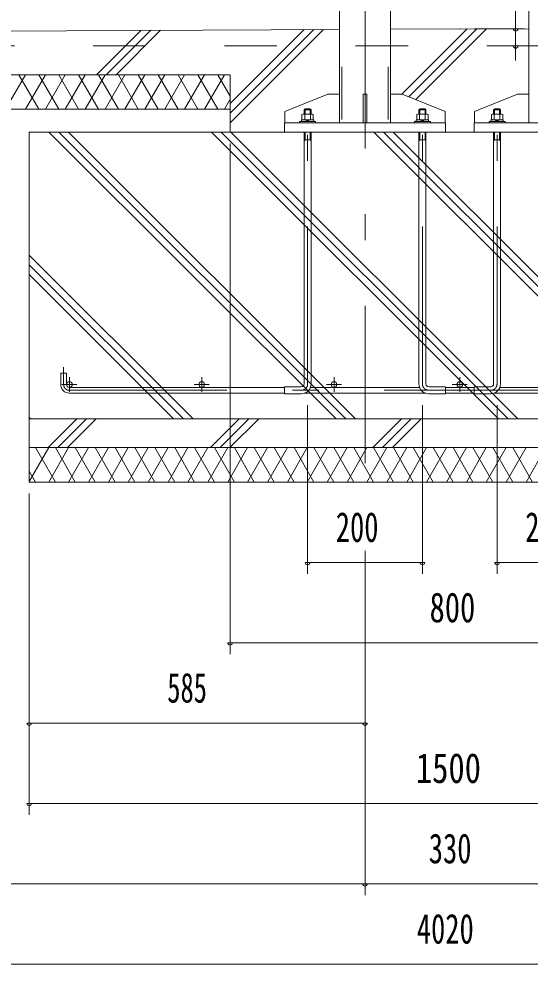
# Model space of a CAD drawing. Units: millimetres, scale not verified. Extents: x -31545 to 31552, y -14700 to 14700.
# Drawn here: x 18690 to 21806, y -4067 to 1698 of the extents above; entities that cross this region are included whole.
import ezdxf
from ezdxf.enums import TextEntityAlignment as Align

# ---------------------------------------------------------------- set-up
doc = ezdxf.new("R2010")
doc.units = ezdxf.units.MM
doc.header["$LTSCALE"] = 80
doc.linetypes.add('USER2', pattern=[10, 4, -6])
doc.linetypes.add('USER3', pattern=[24, 12, -5, 2, -5])
for name, color, linetype, lineweight in [('0-6_2-02BOLD', 7, 'Continuous', 18), ('0-7_2-12HIDDEN', 3, 'USER2', 18), ('0-8_2-22CENTER', 3, 'USER3', 18), ('0-9_2-42THIN', 4, 'Continuous', 18), ('0-A_2-52DIM', 3, 'Continuous', 18), ('0-B_2-62HATCH', 2, 'Continuous', 18)]:
    doc.layers.add(name, color=color, linetype=linetype, lineweight=lineweight)
doc.styles.add('ＭＳ ゴシック', font='')
doc.styles.get('ＭＳ ゴシック').set_extended_font_data('MS Gothic')

msp = doc.modelspace()

# ---------------------------------------------------------------- linework, layer by layer
at = {"layer": '0-6_2-02BOLD'}
for p, q in [((21798.82, 7787.41), (21798.82, 1063.9)), ((20643.82, 2204.9), (20643.82, 1063.9)), ((20955.67, 2204.9), (20955.67, 1063.9)), ((20643.82, 1634.25), (14342.25, 1602.9)), ((21377.24, 1637.9), (20955.67, 1635.81)), ((21377.24, 1637.9), (21798.82, 1635.81)), ((19977.25, 1357.9), (14342.25, 1357.9)), ((19977.25, 1357.9), (19977.25, 1007.9)), ((20789.25, 1238.9), (20789.25, 1063.9)), ((19977.25, 1147.9), (14342.25, 1147.9)), ((20311.32, 1133.9), (20311.32, 1063.9)), ((20415.39, 1114.29), (20420.87, 1117.45)), ((20415.39, 1114.29), (20415.39, 1082.45)), ((20420.87, 1117.45), (20478.62, 1117.45)), ((20432.57, 1114.29), (20432.57, 1082.45)), ((20466.92, 1114.29), (20466.92, 1082.45)), ((20470.75, 1117.45), (20470.75, 1142.98)), ((20478.62, 1117.45), (20484.1, 1114.29)), ((20484.1, 1114.29), (20484.1, 1082.45)), ((21135.75, 1149.98), (21128.74, 1142.98)), ((21128.74, 1117.45), (21128.74, 1142.98)), ((21170.75, 1142.98), (21128.74, 1142.98)), ((21132.57, 1114.29), (21132.57, 1082.45)), ((21163.74, 1149.98), (21135.75, 1149.98)), ((21170.75, 1142.98), (21163.74, 1149.98)), ((21166.92, 1114.29), (21166.92, 1082.45)), ((21170.75, 1117.45), (21170.75, 1142.98)), ((21184.09, 1114.29), (21184.09, 1082.45)), ((21466.32, 1133.9), (21466.32, 1063.9)), ((21570.39, 1114.29), (21575.87, 1117.45)), ((21570.39, 1114.29), (21570.39, 1082.45)), ((21575.87, 1117.45), (21633.62, 1117.45)), ((21583.75, 1142.98), (21590.75, 1149.98)), ((21587.57, 1114.29), (21587.57, 1082.45)), ((21590.75, 1149.98), (21618.75, 1149.98)), ((21618.75, 1149.98), (21625.75, 1142.98)), ((21621.93, 1114.29), (21621.93, 1082.45)), ((21625.75, 1117.45), (21625.75, 1142.98)), ((21633.62, 1117.45), (21639.1, 1114.29)), ((21639.1, 1114.29), (21639.1, 1082.45)), ((20309.74, 1063.9), (21289.74, 1063.9)), ((20309.74, 1063.9), (20309.74, 1007.9)), ((20400.74, 1071.95), (20498.75, 1071.95)), ((20400.74, 1071.95), (20400.74, 1063.9)), ((20412.12, 1082.45), (20412.12, 1071.95)), ((20439.25, 1071.95), (20449.75, 1082.45)), ((20449.75, 1071.95), (20460.25, 1082.45)), ((20498.75, 1071.95), (20498.75, 1063.9)), ((21112.12, 1082.45), (21112.12, 1071.95)), ((21187.37, 1082.45), (21112.12, 1082.45)), ((21149.74, 1071.95), (21139.25, 1082.45)), ((21160.24, 1071.95), (21149.74, 1082.45)), ((21187.37, 1082.45), (21187.37, 1071.95)), ((21198.74, 1071.95), (21198.74, 1063.9)), ((21289.74, 1063.9), (21289.74, 1007.9)), ((21464.75, 1063.9), (22444.74, 1063.9)), ((21464.75, 1063.9), (21464.75, 1007.9)), ((21555.75, 1071.95), (21653.75, 1071.95)), ((21555.75, 1071.95), (21555.75, 1063.9)), ((21567.12, 1082.45), (21567.12, 1071.95)), ((21594.25, 1071.95), (21604.75, 1082.45)), ((21604.75, 1071.95), (21615.24, 1082.45)), ((21653.75, 1071.95), (21653.75, 1063.9)), ((18752.25, 1007.9), (18752.25, -1127.1)), ((18752.25, 1007.9), (24002.24, 1007.9)), ((20428.75, -528.6), (20428.75, 1007.9)), ((20470.75, -528.6), (20470.75, 1007.9)), ((21128.74, -528.6), (21128.74, 1007.9)), ((21170.75, -528.6), (21170.75, 1007.9)), ((21583.75, -528.6), (21583.75, 1007.9)), ((21625.75, -528.6), (21625.75, 1007.9)), ((20428.75, 960.65), (20470.75, 960.65)), ((21170.75, 960.65), (21128.74, 960.65)), ((21583.75, 960.65), (21625.75, 960.65)), ((18944.75, -532.1), (18944.75, -462.1)), ((20309.74, -549.6), (18997.25, -549.6)), ((20411.25, -546.1), (20309.74, -546.1)), ((21132.57, -549.6), (20466.91, -549.6)), ((21289.74, -546.1), (21188.24, -546.1)), ((21289.74, -588.1), (21289.74, -546.1)), ((21464.75, -549.6), (21289.74, -549.6)), ((21464.75, -588.1), (21464.75, -546.1)), ((21566.25, -546.1), (21464.75, -546.1)), ((22287.58, -549.6), (21621.92, -549.6)), ((20309.74, -584.6), (18997.25, -584.6)), ((21168.14, -584.6), (20431.34, -584.6)), ((21289.74, -588.1), (21188.24, -588.1)), ((21464.75, -584.6), (21289.74, -584.6)), ((21566.25, -588.1), (21464.75, -588.1)), ((22323.14, -584.6), (21586.35, -584.6)), ((24002.24, -742.1), (18752.25, -742.1)), ((24002.24, -917.1), (18752.25, -917.1))]:
    msp.add_line(p, q, dxfattribs=at)
for points in [[(20311.32, 1133.9), (20573.82, 1238.9), (20643.82, 1238.9)], [(20789.25, 1238.9), (20810.25, 1238.9), (20810.25, 1063.9)], [(20955.67, 1238.9), (21025.67, 1238.9), (21288.17, 1133.9), (21288.17, 1063.9)], [(21466.32, 1133.9), (21728.82, 1238.9), (21798.82, 1238.9)], [(20428.75, 1142.98), (20435.74, 1149.98), (20463.75, 1149.98), (20470.75, 1142.98)], [(20428.75, 1117.45), (20428.75, 1142.98), (20470.75, 1142.98)], [(21184.09, 1114.29), (21178.62, 1117.45), (21120.87, 1117.45), (21115.4, 1114.29), (21115.4, 1082.45)], [(21583.75, 1117.45), (21583.75, 1142.98), (21625.75, 1142.98)], [(20412.12, 1082.45), (20487.37, 1082.45), (20487.37, 1071.95)], [(21198.74, 1071.95), (21100.75, 1071.95), (21100.75, 1063.9)], [(21567.12, 1082.45), (21642.37, 1082.45), (21642.37, 1071.95)], [(24002.24, 1007.9), (24002.24, -1127.1), (18752.25, -1127.1)], [(18979.75, -532.1), (18979.75, -462.1), (18944.75, -462.1)], [(20411.25, -588.1), (20309.74, -588.1), (20309.74, -546.1)]]:
    msp.add_lwpolyline(points, dxfattribs=at)
for centre in [(18997.25, -532.1), (19804, -532.1), (20610.75, -532.1), (21377.24, -532.1)]:
    msp.add_circle(centre, 17.5, dxfattribs=at)
for centre, radius, start, end in [((20423.98, 1104.21), 13.24, 49.5701, 90), ((20449.75, 1069.23), 48.23, 69.13593, 110.86406), ((20475.52, 1104.21), 13.24, 90, 130.42989), ((21123.98, 1104.21), 13.24, 49.57011, 90), ((21149.74, 1069.23), 48.23, 69.13594, 110.86407), ((21175.51, 1104.21), 13.24, 90, 130.4299), ((21578.98, 1104.21), 13.24, 49.5701, 90), ((21604.75, 1069.23), 48.23, 69.13593, 110.86406), ((21630.52, 1104.21), 13.24, 90, 130.42989), ((18997.25, -532.1), 52.5, 180, 270), ((20411.25, -528.6), 59.5, 270, 0), ((20411.25, -528.6), 17.5, 270, 0), ((21188.24, -528.6), 59.5, 180, 270), ((21188.24, -528.6), 17.5, 180, 270), ((21566.25, -528.6), 59.5, 270, 0), ((21566.25, -528.6), 17.5, 270, 0)]:
    msp.add_arc(centre, radius, start, end, dxfattribs=at)
at = {"layer": '0-7_2-12HIDDEN'}
for p, q in [((20658.52, 2204.9), (20658.52, 1063.9)), ((20940.97, 2204.9), (20940.97, 1063.9)), ((14342.24, 1532.9), (28412.24, 1532.9))]:
    msp.add_line(p, q, dxfattribs=at)
at = {"layer": '0-8_2-22CENTER'}
for p, q in [((20799.74, 9547.9), (20799.74, -1281.07)), ((20449.75, -528.6), (20449.75, 1191.98)), ((21149.74, -528.6), (21149.74, 1191.98)), ((21604.75, -528.6), (21604.75, 1191.98)), ((18962.25, -532.1), (18962.25, -427.1)), ((18997.25, -577.6), (18997.25, -486.6)), ((19804, -577.6), (19804, -486.6)), ((20610.75, -577.6), (20610.75, -486.6)), ((21377.24, -577.6), (21377.24, -486.6)), ((19042.75, -532.1), (18951.75, -532.1)), ((18997.25, -567.1), (23757.25, -567.1)), ((19849.5, -532.1), (19758.49, -532.1)), ((20656.24, -532.1), (20565.25, -532.1)), ((21422.75, -532.1), (21331.75, -532.1))]:
    msp.add_line(p, q, dxfattribs=at)
for centre, radius, start, end in [((18997.25, -532.1), 35, 180, 270), ((20411.25, -528.6), 38.5, 270, 0), ((21188.24, -528.6), 38.5, 180, 270), ((21566.25, -528.6), 38.5, 270, 0)]:
    msp.add_arc(centre, radius, start, end, dxfattribs=at)
at = {"layer": '0-9_2-42THIN'}
for p, q in [((20434, 1117.45), (20434, 1148.23)), ((20465.49, 1117.45), (20465.49, 1148.23)), ((21133.99, 1117.45), (21133.99, 1148.23)), ((21165.49, 1117.45), (21165.49, 1148.23)), ((21589, 1117.45), (21589, 1148.23)), ((21620.5, 1117.45), (21620.5, 1148.23)), ((20465.49, 960.65), (20465.49, 1007.9)), ((21133.99, 960.65), (21133.99, 1007.9)), ((21620.5, 960.65), (21620.5, 1007.9)), ((20465.49, 960.65), (20470.75, 951.56)), ((21133.99, 960.65), (21128.74, 951.56)), ((21620.5, 960.65), (21625.75, 951.56))]:
    msp.add_line(p, q, dxfattribs=at)
for points in [[(20428.75, 951.56), (20434, 960.65), (20434, 1007.9)], [(21170.75, 951.56), (21165.49, 960.65), (21165.49, 1007.9)], [(21583.75, 951.56), (21589, 960.65), (21589, 1007.9)]]:
    msp.add_lwpolyline(points, dxfattribs=at)
at = {"layer": '0-A_2-52DIM'}
for p, q in [((21718.2, 1445.03), (21718.2, 2015.9)), ((21773.92, 1637.9), (21466.98, 1637.9)), ((21732.2, 1637.9), (21704.2, 1637.9)), ((21732.2, 1532.9), (21704.2, 1532.9)), ((19977.25, 937.9), (19977.25, -2177.1)), ((20449.75, -658.44), (20449.75, -1687.1)), ((21149.74, -658.44), (21149.74, -1687.1)), ((21604.75, -658.44), (21604.75, -1687.1)), ((18752.25, -1197.1), (18752.25, -3157.1)), ((20799.74, -1547.1), (20799.74, -3647.1)), ((20463.75, -1617.1), (20435.75, -1617.1)), ((20449.75, -1617.1), (21149.74, -1617.1)), ((21163.74, -1617.1), (21135.74, -1617.1)), ((21618.75, -1617.1), (21590.75, -1617.1)), ((21604.75, -1617.1), (22304.74, -1617.1)), ((19991.25, -2107.1), (19963.25, -2107.1)), ((19977.25, -2107.1), (22777.25, -2107.1)), ((18766.25, -2597.1), (18738.25, -2597.1)), ((18752.25, -2597.1), (20799.74, -2597.1)), ((20813.74, -2597.1), (20785.74, -2597.1)), ((18766.25, -3087.1), (18738.25, -3087.1)), ((18752.25, -3087.1), (24002.24, -3087.1)), ((28412.24, -3577.1), (14342.25, -3577.1)), ((20813.74, -3577.1), (20785.74, -3577.1)), ((14342.25, -4067.1), (28412.24, -4067.1))]:
    msp.add_line(p, q, dxfattribs=at)
for centre in [(21718.2, 1637.9), (21718.2, 1532.9), (20449.75, -1617.1), (21149.74, -1617.1), (21604.75, -1617.1), (19977.25, -2107.1), (18752.25, -2597.1), (20799.74, -2597.1), (18752.25, -3087.1), (20799.74, -3577.1)]:
    msp.add_arc(centre, 14, 180, 0, dxfattribs=at)
at = {"layer": '0-B_2-62HATCH'}
for p, q in [((19162.95, 1357.9), (19433.29, 1628.23)), ((19222.35, 1357.9), (19492.98, 1628.53)), ((19281.75, 1357.9), (19552.67, 1628.83)), ((19977.25, 1063.45), (20547.57, 1633.77)), ((19977.25, 1122.85), (20487.87, 1633.48)), ((19977.25, 1182.24), (20428.18, 1633.18)), ((21023.86, 1238.9), (21422.63, 1637.68)), ((21066.8, 1222.45), (21481.73, 1637.38)), ((21109.22, 1205.48), (21540.83, 1637.09)), ((18608.85, 1147.9), (18730.09, 1357.9)), ((18810.92, 1147.9), (18689.68, 1357.9)), ((18730.09, 1147.9), (18851.33, 1357.9)), ((18932.17, 1147.9), (18810.92, 1357.9)), ((18851.34, 1147.9), (18972.58, 1357.9)), ((19053.41, 1147.9), (18932.17, 1357.9)), ((18972.58, 1147.9), (19093.82, 1357.9)), ((19174.65, 1147.9), (19053.41, 1357.9)), ((19093.82, 1147.9), (19215.06, 1357.9)), ((19295.89, 1147.9), (19174.65, 1357.9)), ((19215.06, 1147.9), (19336.31, 1357.9)), ((19417.14, 1147.9), (19295.9, 1357.9)), ((19336.31, 1147.9), (19457.55, 1357.9)), ((19538.38, 1147.9), (19417.14, 1357.9)), ((19457.55, 1147.9), (19578.8, 1357.9)), ((19659.63, 1147.9), (19538.38, 1357.9)), ((19578.8, 1147.9), (19700.03, 1357.9)), ((19780.87, 1147.9), (19659.63, 1357.9)), ((19700.03, 1147.9), (19821.28, 1357.9)), ((19902.11, 1147.9), (19780.87, 1357.9)), ((19821.28, 1147.9), (19942.52, 1357.9)), ((19977.25, 1227.77), (19902.11, 1357.9)), ((19942.53, 1147.9), (19977.25, 1208.04)), ((18873, 1007.9), (20623, -742.1)), ((18932.4, 1007.9), (20682.4, -742.1)), ((18991.79, 1007.9), (20741.79, -742.1)), ((19862.95, 1007.9), (21612.95, -742.1)), ((19922.35, 1007.9), (21672.34, -742.1)), ((19981.74, 1007.9), (21731.74, -742.1)), ((20852.9, 1007.9), (22602.89, -742.1)), ((20912.3, 1007.9), (22662.29, -742.1)), ((20971.69, 1007.9), (22721.69, -742.1)), ((18752.25, 257.5), (19751.84, -742.1)), ((18752.25, 198.1), (19692.45, -742.1)), ((18752.25, 138.71), (19633.05, -742.1)), ((18752.25, -732.45), (18761.9, -742.1)), ((18867.85, -917.1), (19042.85, -742.1)), ((18927.25, -917.1), (19102.25, -742.1)), ((18986.65, -917.1), (19161.65, -742.1)), ((19857.8, -917.1), (20032.8, -742.1)), ((19917.2, -917.1), (20092.2, -742.1)), ((19976.6, -917.1), (20151.59, -742.1)), ((20847.75, -917.1), (21022.75, -742.1)), ((20907.15, -917.1), (21082.15, -742.1)), ((20966.55, -917.1), (21141.55, -742.1)), ((18752.25, -1123.72), (18871.54, -917.1)), ((18911.95, -1127.1), (18790.71, -917.1)), ((18871.54, -1127.1), (18992.78, -917.1)), ((19033.2, -1127.1), (18911.95, -917.1)), ((18992.78, -1127.1), (19114.03, -917.1)), ((19154.44, -1127.1), (19033.2, -917.1)), ((19114.03, -1127.1), (19235.27, -917.1)), ((19275.69, -1127.1), (19154.44, -917.1)), ((19235.27, -1127.1), (19356.51, -917.1)), ((19396.93, -1127.1), (19275.69, -917.1)), ((19356.51, -1127.1), (19477.76, -917.1)), ((19518.17, -1127.1), (19396.93, -917.1)), ((19477.76, -1127.1), (19599, -917.1)), ((19639.42, -1127.1), (19518.17, -917.1)), ((19599, -1127.1), (19720.24, -917.1)), ((19760.66, -1127.1), (19639.42, -917.1)), ((19720.25, -1127.1), (19841.49, -917.1)), ((19881.91, -1127.1), (19760.66, -917.1)), ((19841.49, -1127.1), (19962.74, -917.1)), ((20003.15, -1127.1), (19881.91, -917.1)), ((19962.74, -1127.1), (20083.98, -917.1)), ((20124.39, -1127.1), (20003.15, -917.1)), ((20083.97, -1127.1), (20205.22, -917.1)), ((20245.64, -1127.1), (20124.39, -917.1)), ((20205.22, -1127.1), (20326.46, -917.1)), ((20366.88, -1127.1), (20245.63, -917.1)), ((20326.46, -1127.1), (20447.71, -917.1)), ((20488.12, -1127.1), (20366.88, -917.1)), ((20447.71, -1127.1), (20568.95, -917.1)), ((20609.37, -1127.1), (20488.12, -917.1)), ((20568.95, -1127.1), (20690.19, -917.1)), ((20730.61, -1127.1), (20609.37, -917.1)), ((20690.19, -1127.1), (20811.44, -917.1)), ((20851.85, -1127.1), (20730.61, -917.1)), ((20811.43, -1127.1), (20932.68, -917.1)), ((20973.1, -1127.1), (20851.85, -917.1)), ((20932.68, -1127.1), (21053.92, -917.1)), ((21094.34, -1127.1), (20973.1, -917.1)), ((21053.92, -1127.1), (21175.17, -917.1)), ((21215.59, -1127.1), (21094.34, -917.1)), ((21175.17, -1127.1), (21296.41, -917.1)), ((21336.83, -1127.1), (21215.58, -917.1)), ((21296.41, -1127.1), (21417.65, -917.1)), ((21458.07, -1127.1), (21336.83, -917.1)), ((21417.65, -1127.1), (21538.9, -917.1)), ((21579.32, -1127.1), (21458.07, -917.1)), ((21538.9, -1127.1), (21660.14, -917.1)), ((21700.56, -1127.1), (21579.31, -917.1)), ((21660.14, -1127.1), (21781.39, -917.1)), ((21821.8, -1127.1), (21700.56, -917.1)), ((21781.39, -1127.1), (21902.63, -917.1)), ((18790.71, -1127.1), (18752.25, -1060.47))]:
    msp.add_line(p, q, dxfattribs=at)

# ---------------------------------------------------------------- texts
at = {"layer": '0-A_2-52DIM', "color": 7, "style": 'ＭＳ ゴシック'}
for s, width, p in [('200', 0.7, (20621.58, -1547.1)), ('200', 0.7, (21776.58, -1547.1)), ('800', 0.75, (21193.28, -2037.1)), ('585', 0.65, (19594.14, -2527.1)), ('1500', 0.8, (21109.87, -3017.1)), ('330', 0.7, (21188.49, -3507.1)), ('4020', 0.7, (21115.59, -3997.1))]:
    msp.add_text(s, height=182.3, dxfattribs=dict(at, width=width)).set_placement(p, align=Align.BOTTOM_LEFT)

doc.saveas('drawing.dxf')
